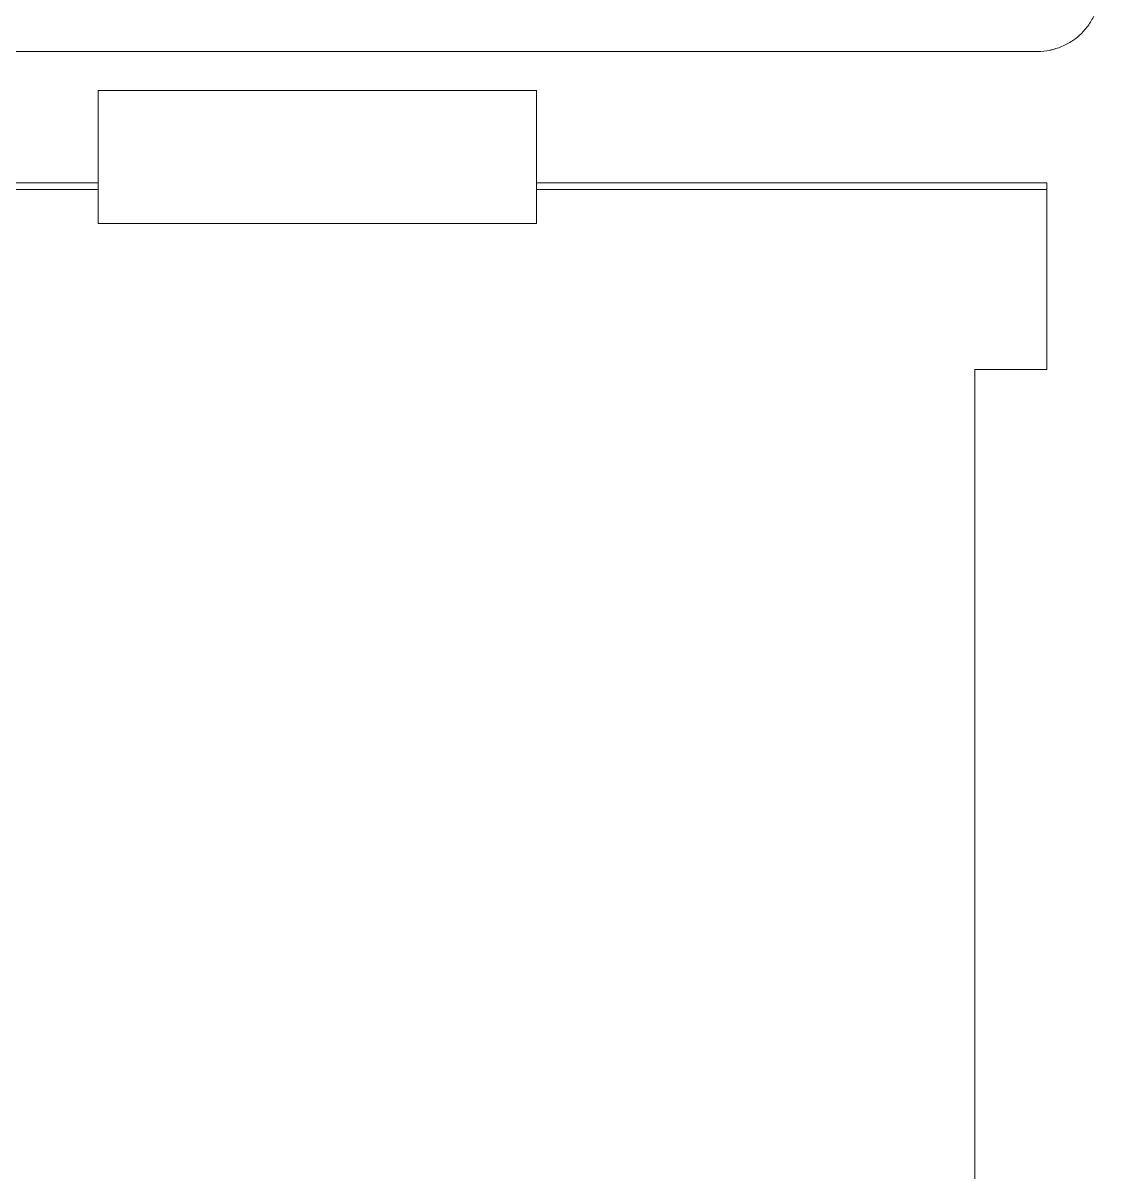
# Model space of a CAD drawing. Header units: millimetres. Extents: x 4137 to 6698, y 1400 to 3585.
# Drawn here: x 6194.55 to 6211.75, y 3342.49 to 3360.85 of the extents above; entities that cross this region are included whole.
import ezdxf

# ---------------------------------------------------------------- set-up
doc = ezdxf.new("R2010")
doc.units = ezdxf.units.MM
doc.layers.add('000-PI-Oprema', color=30, linetype='Continuous', lineweight=5)

msp = doc.modelspace()

# ---------------------------------------------------------------- linework, layer by layer
at = {"layer": '000-PI-Oprema', "color": 0, "linetype": 'ByBlock', "lineweight": 0}
for p, q in [((6187.748, 3360.391), (6210.748, 3360.391)), ((6210.752, 3360.391), (6210.751, 3360.391)), ((6202.748, 3359.769), (6195.748, 3359.769)), ((6195.748, 3358.291), (6187.598, 3358.291)), ((6195.748, 3358.185), (6187.598, 3358.185)), ((6195.748, 3358.185), (6195.748, 3358.291)), ((6195.748, 3357.642), (6195.748, 3358.185)), ((6202.748, 3358.291), (6202.748, 3358.185)), ((6210.898, 3358.291), (6202.748, 3358.291)), ((6202.748, 3358.185), (6202.748, 3357.642)), ((6210.898, 3358.185), (6202.748, 3358.185)), ((6210.898, 3355.311), (6210.898, 3358.291)), ((6202.748, 3357.642), (6195.748, 3357.642)), ((6210.898, 3355.311), (6209.748, 3355.311))]:
    msp.add_line(p, q, dxfattribs=at)
for points, knots in [([(6211.748, 3361.391), (6211.748, 3361.326), (6211.741, 3361.261), (6211.722, 3361.166), (6211.714, 3361.134), (6211.695, 3361.072), (6211.684, 3361.041), (6211.647, 3360.95), (6211.617, 3360.893), (6211.563, 3360.812), (6211.544, 3360.785), (6211.503, 3360.734), (6211.481, 3360.71), (6211.412, 3360.64), (6211.362, 3360.599), (6211.28, 3360.545), (6211.252, 3360.528), (6211.194, 3360.497), (6211.135, 3360.468), (6211.074, 3360.446), (6211.027, 3360.432), (6211.012, 3360.427), (6210.98, 3360.419), (6210.964, 3360.415), (6210.883, 3360.398), (6210.818, 3360.391), (6210.752, 3360.391)], [0, 0, 0, 0, 0.125, 0.125, 0.1875, 0.1875, 0.25, 0.25, 0.375, 0.375, 0.4375, 0.4375, 0.5, 0.5, 0.625, 0.625, 0.6875, 0.6875, 0.75, 0.8125, 0.8125, 0.84375, 0.84375, 0.875, 0.875, 1, 1, 1, 1]), ([(6209.748, 3355.311), (6209.748, 3353.288), (6209.748, 3344.739), (6209.748, 3331.593), (6209.748, 3317.026), (6209.748, 3302.817), (6209.748, 3288.522), (6209.748, 3273.036), (6209.748, 3260.278), (6209.748, 3251.396), (6209.748, 3247.139), (6209.748, 3246.341)], [0, 0, 0, 0, 0.055935, 0.236292, 0.362833, 0.457376, 0.627551, 0.756032, 0.883059, 0.978086, 1, 1, 1, 1])]:
    msp.add_open_spline(points, degree=3, knots=knots, dxfattribs=at)
for points in [[(6210.748, 3360.391), (6210.749, 3360.391), (6210.75, 3360.391), (6210.751, 3360.391)], [(6195.748, 3359.775), (6195.748, 3359.28), (6195.748, 3358.786), (6195.748, 3358.291)], [(6202.748, 3358.291), (6202.748, 3358.786), (6202.748, 3359.28), (6202.748, 3359.775)]]:
    msp.add_open_spline(points, degree=3, dxfattribs=at)

doc.saveas('drawing.dxf')
